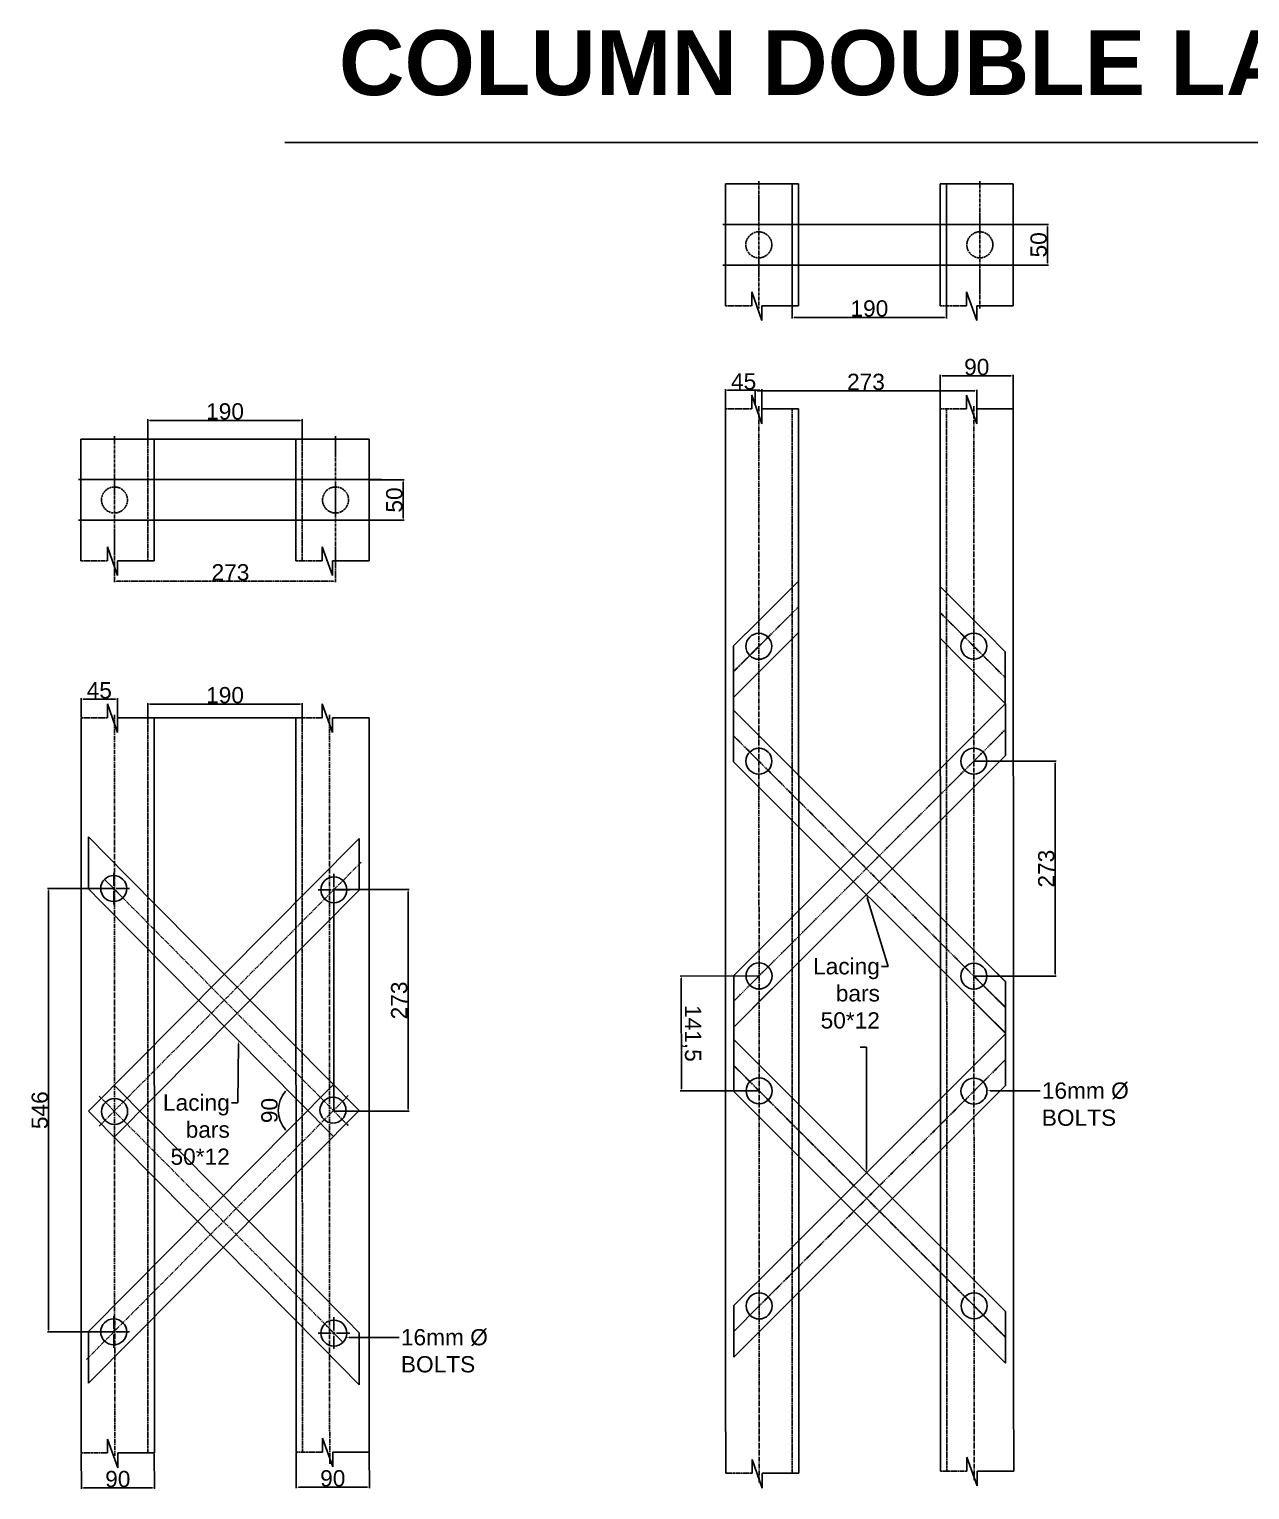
# Model space of a CAD drawing. Header units: millimetres. Extents: x 8616 to 52725, y 6697 to 10698.
# Drawn here: x 49424 to 50927, y 8774 to 10573 of the extents above; entities that cross this region are included whole.
import ezdxf
from ezdxf import colors
from ezdxf.entities.mleader import LeaderData, LeaderLine
from ezdxf.math import Vec2, Vec3

# ---------------------------------------------------------------- set-up
doc = ezdxf.new("R2010")
doc.units = ezdxf.units.MM
doc.linetypes.add('ACAD_ISO02W100', pattern=[15, 12, -3])
doc.linetypes.add('CENTER2', pattern=[28.575, 19.05, -3.175, 3.175, -3.175])
doc.styles.get("Standard").update_dxf_attribs({"font": 'arial.ttf'})
doc.dimstyles.new('ISO-25', dxfattribs={"dimtxt": 20, "dimasz": 2.5, "dimexe": 1.25, "dimexo": 0.625, "dimtad": 1, "dimtxsty": 'Standard', "dimcen": 2.5, "dimadec": 0, "dimazin": 0, "dimtfac": 1, "dimtmove": 0, "dimatfit": 3, "dimfxl": 1, "dimarcsym": 0})

# ---------------------------------------------------------------- blocks, each defined once
blk = doc.blocks.new('*U355')
at = {"color": 0, "linetype": 'CENTER2', "ltscale": 0.2, "transparency": 16777216}
blk.add_line((0, 78.5), (0, -78.5), dxfattribs=at)
blk = doc.blocks.new('*U356')
at = {"color": 0, "linetype": 'CENTER2', "ltscale": 0.2, "transparency": 16777216}
blk.add_line((0, -78.5), (0, 78.5), dxfattribs=at)
blk = doc.blocks.new('*D359')
at = {"color": 0, "lineweight": -2, "ltscale": 0.2, "transparency": 16777216}
for p, q in [((49843.1, 10018.4), (49885.8, 10018.4)), ((49884.5, 10015.9), (49884.5, 9970.9)), ((49843.1, 9968.4), (49885.8, 9968.4))]:
    blk.add_line(p, q, dxfattribs=at)
at = {"color": 0, "ltscale": 0.2, "transparency": 16777216}
for points in [[(49884.1, 10015.9), (49885, 10015.9), (49884.5, 10018.4)], [(49884.1, 9970.9), (49885, 9970.9), (49884.5, 9968.4)]]:
    blk.add_solid(points, dxfattribs=at)
at = {"layer": 'Defpoints', "color": 0, "ltscale": 0.2, "transparency": 16777216}
for p in [(49842.5, 10018.4), (49842.5, 9968.4), (49884.5, 9968.4)]:
    blk.add_point(p, dxfattribs=at)
at = {"color": 0, "ltscale": 0.2, "transparency": 16777216, "insert": (49873.7, 9993.4), "char_height": 20, "attachment_point": 5, "rotation": 90}
blk.add_mtext('50', dxfattribs=at)
blk = doc.blocks.new('*U357')
at = {"color": 0, "linetype": 'CENTER2', "ltscale": 0.3, "transparency": 16777216}
blk.add_line((-0.2, 554.5), (0.1, -358.1), dxfattribs=at)
blk = doc.blocks.new('*D361')
at = {"color": 0, "lineweight": -2, "ltscale": 0.2, "transparency": 16777216}
for p, q in [((49488, 8819), (49488.1, 8775.3)), ((49578, 8819.1), (49578.1, 8775.3)), ((49490.6, 8776.5), (49575.6, 8776.6))]:
    blk.add_line(p, q, dxfattribs=at)
at = {"color": 0, "ltscale": 0.2, "transparency": 16777216}
for points in [[(49490.6, 8777), (49490.6, 8776.1), (49488.1, 8776.5)], [(49575.6, 8777), (49575.6, 8776.2), (49578.1, 8776.6)]]:
    blk.add_solid(points, dxfattribs=at)
at = {"layer": 'Defpoints', "color": 0, "ltscale": 0.2, "transparency": 16777216}
for p in [(49488, 8819.7), (49578, 8819.7), (49578.1, 8776.6)]:
    blk.add_point(p, dxfattribs=at)
at = {"color": 0, "ltscale": 0.2, "transparency": 16777216, "insert": (49533, 8787.4), "char_height": 20, "attachment_point": 5, "rotation": 0.0221}
blk.add_mtext('90', dxfattribs=at)
blk = doc.blocks.new('*U358')
at = {"color": 0, "linetype": 'CENTER2', "ltscale": 0.3, "transparency": 16777216}
blk.add_line((-0.2, 554), (0.1, -368.5), dxfattribs=at)
blk = doc.blocks.new('*D362')
at = {"color": 0, "lineweight": -2, "ltscale": 0.2, "transparency": 16777216}
for p, q in [((49752.8, 8819.9), (49752.9, 8776.2)), ((49842.8, 8820), (49842.9, 8776.2)), ((49755.4, 8777.4), (49840.4, 8777.5))]:
    blk.add_line(p, q, dxfattribs=at)
at = {"color": 0, "ltscale": 0.2, "transparency": 16777216}
for points in [[(49755.4, 8777.9), (49755.4, 8777), (49752.9, 8777.4)], [(49840.4, 8777.9), (49840.4, 8777.1), (49842.9, 8777.5)]]:
    blk.add_solid(points, dxfattribs=at)
at = {"layer": 'Defpoints', "color": 0, "ltscale": 0.2, "transparency": 16777216}
for p in [(49752.8, 8820.6), (49842.8, 8820.6), (49842.9, 8777.5)]:
    blk.add_point(p, dxfattribs=at)
at = {"color": 0, "ltscale": 0.2, "transparency": 16777216, "insert": (49797.8, 8788.3), "char_height": 20, "attachment_point": 5, "rotation": 0.0221}
blk.add_mtext('90', dxfattribs=at)
blk = doc.blocks.new('*U353')
at = {"color": 0, "linetype": 'CENTER2', "transparency": 16777216}
for p, q in [((0, 3.2), (0, 19.5)), ((-19.5, 0), (-3.2, 0)), ((3.2, 0), (19.5, 0)), ((0, -19.5), (0, -3.2))]:
    blk.add_line(p, q, dxfattribs=at)
at = {"color": 0, "linetype": 'Continuous', "transparency": 16777216}
for p, q in [((-1.6, 0), (1.6, 0)), ((0, -1.6), (0, 1.6))]:
    blk.add_line(p, q, dxfattribs=at)
blk = doc.blocks.new('*U354')
at = {"color": 0, "linetype": 'CENTER2', "transparency": 16777216}
for p, q in [((0, 3.2), (0, 19.5)), ((-19.5, 0), (-3.2, 0)), ((3.2, 0), (19.5, 0)), ((0, -19.5), (0, -3.2))]:
    blk.add_line(p, q, dxfattribs=at)
at = {"color": 0, "linetype": 'Continuous', "transparency": 16777216}
for p, q in [((-1.6, 0), (1.6, 0)), ((0, -1.6), (0, 1.6))]:
    blk.add_line(p, q, dxfattribs=at)
blk = doc.blocks.new('*U349')
at = {"color": 0, "linetype": 'CENTER2', "ltscale": 0.3, "transparency": 16777216}
blk.add_line((-145.7, 147.2), (145.7, -147.2), dxfattribs=at)
blk = doc.blocks.new('*U350')
at = {"color": 0, "linetype": 'CENTER2', "ltscale": 0.3, "transparency": 16777216}
blk.add_line((-161.2, -162.5), (161.2, 162.5), dxfattribs=at)
blk = doc.blocks.new('*D364')
at = {"color": 0, "lineweight": -2, "ltscale": 0.2, "transparency": 16777216}
for p, q in [((49527.3, 9514.8), (49446.6, 9514.8)), ((49447.8, 9512.3), (49447.8, 8971.3)), ((49527.3, 8968.8), (49446.6, 8968.8))]:
    blk.add_line(p, q, dxfattribs=at)
at = {"color": 0, "ltscale": 0.2, "transparency": 16777216}
for points in [[(49447.4, 9512.3), (49448.3, 9512.3), (49447.8, 9514.8)], [(49447.4, 8971.3), (49448.3, 8971.3), (49447.8, 8968.8)]]:
    blk.add_solid(points, dxfattribs=at)
at = {"layer": 'Defpoints', "color": 0, "ltscale": 0.2, "transparency": 16777216}
for p in [(49528, 9514.8), (49447.8, 8968.8), (49528, 8968.8)]:
    blk.add_point(p, dxfattribs=at)
at = {"color": 0, "ltscale": 0.2, "transparency": 16777216, "insert": (49437, 9241.8), "char_height": 20, "attachment_point": 5, "rotation": 90}
blk.add_mtext('546', dxfattribs=at)
blk = doc.blocks.new('*D365')
at = {"color": 0, "lineweight": -2, "ltscale": 0.2, "transparency": 16777216}
blk.add_arc((49766.9, 9241.4), 36.2, 138.6682, 221.2646, dxfattribs=at)
at = {"color": 0, "ltscale": 0.2, "transparency": 16777216}
for points in [[(49739.5, 9265.5), (49740.1, 9265), (49741.5, 9267.1)], [(49740.1, 9217.8), (49739.4, 9217.2), (49741.5, 9215.7)]]:
    blk.add_solid(points, dxfattribs=at)
at = {"layer": 'Defpoints', "color": 0, "ltscale": 0.2, "transparency": 16777216}
for p in [(49512, 9499), (49798.6, 9273.3), (49732, 9250.8), (49798.6, 9209.4), (49497, 8969.3)]:
    blk.add_point(p, dxfattribs=at)
at = {"color": 0, "ltscale": 0.2, "transparency": 16777216, "insert": (49719.9, 9241.4), "char_height": 20, "attachment_point": 5, "rotation": 89.9664}
blk.add_mtext('90', dxfattribs=at)
blk = doc.blocks.new('*D366')
at = {"color": 0, "lineweight": -2, "ltscale": 0.2, "transparency": 16777216}
for p, q in [((49487.7, 9725.8), (49487.7, 9749.4)), ((49490.2, 9748.2), (49530.2, 9748.2)), ((49532.7, 9725.8), (49532.7, 9749.4))]:
    blk.add_line(p, q, dxfattribs=at)
at = {"color": 0, "ltscale": 0.2, "transparency": 16777216}
for points in [[(49490.2, 9748.6), (49490.2, 9747.7), (49487.7, 9748.2)], [(49530.2, 9748.6), (49530.2, 9747.7), (49532.7, 9748.2)]]:
    blk.add_solid(points, dxfattribs=at)
at = {"layer": 'Defpoints', "color": 0, "ltscale": 0.2, "transparency": 16777216}
for p in [(49532.7, 9748.2), (49487.7, 9725.2), (49532.7, 9725.2)]:
    blk.add_point(p, dxfattribs=at)
at = {"color": 0, "ltscale": 0.2, "transparency": 16777216, "insert": (49510.2, 9758.9), "char_height": 20, "attachment_point": 5}
blk.add_mtext('45', dxfattribs=at)
blk = doc.blocks.new('*D367')
at = {"color": 0, "linetype": 'ACAD_ISO02W100', "lineweight": -2, "ltscale": 0.2, "transparency": 16777216}
for p, q in [((49528.9, 9914.3), (49528.9, 9892.1)), ((49801.3, 9917.8), (49801.3, 9892.1)), ((49531.4, 9893.4), (49798.8, 9893.4))]:
    blk.add_line(p, q, dxfattribs=at)
at = {"color": 0, "linetype": 'ACAD_ISO02W100', "ltscale": 0.2, "transparency": 16777216}
for points in [[(49531.4, 9893.8), (49531.4, 9892.9), (49528.9, 9893.4)], [(49798.8, 9893.8), (49798.8, 9892.9), (49801.3, 9893.4)]]:
    blk.add_solid(points, dxfattribs=at)
at = {"layer": 'Defpoints', "color": 0, "linetype": 'ACAD_ISO02W100', "ltscale": 0.2, "transparency": 16777216}
for p in [(49528.9, 9914.9), (49801.3, 9918.4), (49801.3, 9893.4)]:
    blk.add_point(p, dxfattribs=at)
at = {"color": 0, "linetype": 'ACAD_ISO02W100', "ltscale": 0.2, "transparency": 16777216, "insert": (49671.8, 9904.2), "char_height": 20, "attachment_point": 5}
blk.add_mtext('273', dxfattribs=at)
blk = doc.blocks.new('*D368')
at = {"color": 0, "lineweight": -2, "ltscale": 0.2, "transparency": 16777216}
for p, q in [((49570.1, 9725.8), (49570.1, 9743.3)), ((49572.6, 9742.1), (49757.6, 9742.1)), ((49760.1, 9725.8), (49760.1, 9743.3))]:
    blk.add_line(p, q, dxfattribs=at)
at = {"color": 0, "ltscale": 0.2, "transparency": 16777216}
for points in [[(49572.6, 9742.5), (49572.6, 9741.7), (49570.1, 9742.1)], [(49757.6, 9742.5), (49757.6, 9741.7), (49760.1, 9742.1)]]:
    blk.add_solid(points, dxfattribs=at)
at = {"layer": 'Defpoints', "color": 0, "ltscale": 0.2, "transparency": 16777216}
for p in [(49760.1, 9742.1), (49570.1, 9725.2), (49760.1, 9725.2)]:
    blk.add_point(p, dxfattribs=at)
at = {"color": 0, "ltscale": 0.2, "transparency": 16777216, "insert": (49665.1, 9752.9), "char_height": 20, "attachment_point": 5}
blk.add_mtext('190', dxfattribs=at)
blk = doc.blocks.new('*D369')
at = {"color": 0, "lineweight": -2, "ltscale": 0.2, "transparency": 16777216}
for p, q in [((49570.1, 10069.1), (49570.1, 10092.8)), ((49760.1, 10069.1), (49760.1, 10092.8)), ((49572.6, 10091.5), (49757.6, 10091.5))]:
    blk.add_line(p, q, dxfattribs=at)
at = {"color": 0, "ltscale": 0.2, "transparency": 16777216}
for points in [[(49572.6, 10091.9), (49572.6, 10091.1), (49570.1, 10091.5)], [(49757.6, 10091.9), (49757.6, 10091.1), (49760.1, 10091.5)]]:
    blk.add_solid(points, dxfattribs=at)
at = {"layer": 'Defpoints', "color": 0, "ltscale": 0.2, "transparency": 16777216}
for p in [(49760.1, 10091.5), (49570.1, 10068.4), (49760.1, 10068.4)]:
    blk.add_point(p, dxfattribs=at)
at = {"color": 0, "ltscale": 0.2, "transparency": 16777216, "insert": (49665.1, 10102.4), "char_height": 20, "attachment_point": 5}
blk.add_mtext('190', dxfattribs=at)
blk = doc.blocks.new('*U373')
at = {"color": 0, "linetype": 'CENTER2', "transparency": 16777216}
for p, q in [((0, 3.2), (0, 19.5)), ((-19.5, 0), (-3.2, 0)), ((3.2, 0), (19.5, 0)), ((0, -19.5), (0, -3.2))]:
    blk.add_line(p, q, dxfattribs=at)
at = {"color": 0, "linetype": 'Continuous', "transparency": 16777216}
for p, q in [((-1.6, 0), (1.6, 0)), ((0, -1.6), (0, 1.6))]:
    blk.add_line(p, q, dxfattribs=at)
blk = doc.blocks.new('*U370')
at = {"color": 0, "linetype": 'CENTER2', "transparency": 16777216}
for p, q in [((0, 3.2), (0, 19.5)), ((-19.5, 0), (-3.2, 0)), ((3.2, 0), (19.5, 0)), ((0, -19.5), (0, -3.2))]:
    blk.add_line(p, q, dxfattribs=at)
at = {"color": 0, "linetype": 'Continuous', "transparency": 16777216}
for p, q in [((-1.6, 0), (1.6, 0)), ((0, -1.6), (0, 1.6))]:
    blk.add_line(p, q, dxfattribs=at)
blk = doc.blocks.new('*U371')
at = {"color": 0, "linetype": 'CENTER2', "ltscale": 0.3, "transparency": 16777216}
blk.add_line((145.7, -147.2), (-145.7, 147.2), dxfattribs=at)
blk = doc.blocks.new('*U372')
at = {"color": 0, "linetype": 'CENTER2', "ltscale": 0.3, "transparency": 16777216}
blk.add_line((161.2, 162.5), (-161.2, -162.5), dxfattribs=at)
blk = doc.blocks.new('*D374')
at = {"color": 0, "lineweight": -2, "ltscale": 0.2, "transparency": 16777216}
for p, q in [((49799.8, 9513.5), (49891.8, 9513.5)), ((49890.6, 9511), (49890.6, 9243)), ((49799.8, 9240.5), (49891.8, 9240.5))]:
    blk.add_line(p, q, dxfattribs=at)
at = {"color": 0, "ltscale": 0.2, "transparency": 16777216}
for points in [[(49890.2, 9511), (49891, 9511), (49890.6, 9513.5)], [(49890.2, 9243), (49891, 9243), (49890.6, 9240.5)]]:
    blk.add_solid(points, dxfattribs=at)
at = {"layer": 'Defpoints', "color": 0, "ltscale": 0.2, "transparency": 16777216}
for p in [(49799.2, 9513.5), (49799.2, 9240.5), (49890.6, 9240.5)]:
    blk.add_point(p, dxfattribs=at)
at = {"color": 0, "ltscale": 0.2, "transparency": 16777216, "insert": (49879.7, 9377), "char_height": 20, "attachment_point": 5, "rotation": 90}
blk.add_mtext('273', dxfattribs=at)
blk = doc.blocks.new('*U399')
at = {"color": 0, "linetype": 'CENTER2', "ltscale": 0.2, "transparency": 16777216}
blk.add_line((0, 78.5), (0, -78.5), dxfattribs=at)
blk = doc.blocks.new('*U400')
at = {"color": 0, "linetype": 'CENTER2', "ltscale": 0.2, "transparency": 16777216}
blk.add_line((0, -78.5), (0, 78.5), dxfattribs=at)
blk = doc.blocks.new('*D401')
at = {"color": 0, "lineweight": -2, "ltscale": 0.2, "transparency": 16777216}
for p, q in [((50636.8, 10332.7), (50679.5, 10332.7)), ((50678.2, 10330.2), (50678.2, 10285.2)), ((50636.8, 10282.7), (50679.5, 10282.7))]:
    blk.add_line(p, q, dxfattribs=at)
at = {"color": 0, "ltscale": 0.2, "transparency": 16777216}
for points in [[(50677.8, 10330.2), (50678.6, 10330.2), (50678.2, 10332.7)], [(50677.8, 10285.2), (50678.6, 10285.2), (50678.2, 10282.7)]]:
    blk.add_solid(points, dxfattribs=at)
at = {"layer": 'Defpoints', "color": 0, "ltscale": 0.2, "transparency": 16777216}
for p in [(50636.1, 10332.7), (50636.1, 10282.7), (50678.2, 10282.7)]:
    blk.add_point(p, dxfattribs=at)
at = {"color": 0, "ltscale": 0.2, "transparency": 16777216, "insert": (50667.4, 10307.7), "char_height": 20, "attachment_point": 5, "rotation": 90}
blk.add_mtext('50', dxfattribs=at)
blk = doc.blocks.new('*D422')
at = {"color": 0, "lineweight": -2, "ltscale": 0.2, "transparency": 16777216}
for p, q in [((50363.8, 10232.1), (50363.8, 10217.1)), ((50366.3, 10218.3), (50551.3, 10218.3)), ((50553.8, 10232.1), (50553.8, 10217.1))]:
    blk.add_line(p, q, dxfattribs=at)
at = {"color": 0, "ltscale": 0.2, "transparency": 16777216}
for points in [[(50366.3, 10218.7), (50366.3, 10217.9), (50363.8, 10218.3)], [(50551.3, 10218.7), (50551.3, 10217.9), (50553.8, 10218.3)]]:
    blk.add_solid(points, dxfattribs=at)
at = {"layer": 'Defpoints', "color": 0, "ltscale": 0.2, "transparency": 16777216}
for p in [(50363.8, 10232.7), (50553.8, 10232.7), (50553.8, 10218.3)]:
    blk.add_point(p, dxfattribs=at)
at = {"color": 0, "ltscale": 0.2, "transparency": 16777216, "insert": (50458.8, 10229.2), "char_height": 20, "attachment_point": 5}
blk.add_mtext('190', dxfattribs=at)
blk = doc.blocks.new('*U426')
at = {"color": 0, "linetype": 'CENTER2', "ltscale": 0.3, "transparency": 16777216}
blk.add_line((-0.2, 554.5), (0.3, -771.5), dxfattribs=at)
blk = doc.blocks.new('*D429')
at = {"color": 0, "lineweight": -2, "ltscale": 0.2, "transparency": 16777216}
for p, q in [((50281.4, 10106.2), (50281.4, 10129.8)), ((50283.9, 10128.5), (50323.9, 10128.5)), ((50326.4, 10106.2), (50326.4, 10129.8))]:
    blk.add_line(p, q, dxfattribs=at)
at = {"color": 0, "ltscale": 0.2, "transparency": 16777216}
for points in [[(50283.9, 10129), (50283.9, 10128.1), (50281.4, 10128.5)], [(50323.9, 10129), (50323.9, 10128.1), (50326.4, 10128.5)]]:
    blk.add_solid(points, dxfattribs=at)
at = {"layer": 'Defpoints', "color": 0, "ltscale": 0.2, "transparency": 16777216}
for p in [(50326.4, 10128.5), (50281.4, 10105.6), (50326.4, 10105.6)]:
    blk.add_point(p, dxfattribs=at)
at = {"color": 0, "ltscale": 0.2, "transparency": 16777216, "insert": (50303.9, 10139.3), "char_height": 20, "attachment_point": 5}
blk.add_mtext('45', dxfattribs=at)
blk = doc.blocks.new('*U433')
at = {"color": 0, "linetype": 'CENTER2', "ltscale": 0.3, "transparency": 16777216}
blk.add_line((-0.2, 554), (0.3, -769.1), dxfattribs=at)
blk = doc.blocks.new('*D442')
at = {"color": 0, "lineweight": -2, "ltscale": 0.2, "transparency": 16777216}
for p, q in [((50546.1, 10106.2), (50546.1, 10147.5)), ((50636.1, 10106.2), (50636.1, 10147.5)), ((50548.6, 10146.3), (50633.6, 10146.3))]:
    blk.add_line(p, q, dxfattribs=at)
at = {"color": 0, "ltscale": 0.2, "transparency": 16777216}
for points in [[(50548.6, 10146.7), (50548.6, 10145.9), (50546.1, 10146.3)], [(50633.6, 10146.7), (50633.6, 10145.9), (50636.1, 10146.3)]]:
    blk.add_solid(points, dxfattribs=at)
at = {"layer": 'Defpoints', "color": 0, "ltscale": 0.2, "transparency": 16777216}
for p in [(50636.1, 10146.3), (50546.1, 10105.6), (50636.1, 10105.6)]:
    blk.add_point(p, dxfattribs=at)
at = {"color": 0, "ltscale": 0.2, "transparency": 16777216, "insert": (50591.1, 10157.1), "char_height": 20, "attachment_point": 5}
blk.add_mtext('90', dxfattribs=at)
blk = doc.blocks.new('*D443')
at = {"color": 0, "lineweight": -2, "ltscale": 0.2, "transparency": 16777216}
for p, q in [((50322.3, 9407.2), (50225.9, 9407.1)), ((50227.2, 9268.1), (50227.1, 9404.6)), ((50322.3, 9265.7), (50225.9, 9265.6))]:
    blk.add_line(p, q, dxfattribs=at)
at = {"color": 0, "ltscale": 0.2, "transparency": 16777216}
for points in [[(50227.6, 9404.6), (50226.7, 9404.6), (50227.1, 9407.1)], [(50227.6, 9268.1), (50226.8, 9268.1), (50227.2, 9265.6)]]:
    blk.add_solid(points, dxfattribs=at)
at = {"layer": 'Defpoints', "color": 0, "ltscale": 0.2, "transparency": 16777216}
for p in [(50227.1, 9407.1), (50322.9, 9407.2), (50322.9, 9265.7)]:
    blk.add_point(p, dxfattribs=at)
at = {"color": 0, "ltscale": 0.2, "transparency": 16777216, "insert": (50239.8, 9336.4), "char_height": 20, "attachment_point": 5, "rotation": 270.0221}
blk.add_mtext('141,5', dxfattribs=at)
blk = doc.blocks.new('*D445')
at = {"color": 0, "lineweight": -2, "ltscale": 0.2, "transparency": 16777216}
for p, q in [((50588.1, 9671.8), (50688.9, 9671.8)), ((50687.6, 9669.3), (50687.6, 9409.4)), ((50588.2, 9406.9), (50688.9, 9406.9))]:
    blk.add_line(p, q, dxfattribs=at)
at = {"color": 0, "ltscale": 0.2, "transparency": 16777216}
for points in [[(50687.2, 9669.3), (50688, 9669.3), (50687.6, 9671.8)], [(50687.2, 9409.4), (50688, 9409.4), (50687.6, 9406.9)]]:
    blk.add_solid(points, dxfattribs=at)
at = {"layer": 'Defpoints', "color": 0, "ltscale": 0.2, "transparency": 16777216}
for p in [(50587.5, 9671.8), (50587.6, 9406.9), (50687.6, 9406.9)]:
    blk.add_point(p, dxfattribs=at)
at = {"color": 0, "ltscale": 0.2, "transparency": 16777216, "insert": (50676.8, 9539.3), "char_height": 20, "attachment_point": 5, "rotation": 90}
blk.add_mtext('273', dxfattribs=at)
blk = doc.blocks.new('*D446')
at = {"color": 0, "lineweight": -2, "ltscale": 0.2, "transparency": 16777216}
for p, q in [((50318.1, 10111.2), (50318.1, 10129.2)), ((50591.1, 10106.2), (50591.1, 10129.2)), ((50588.6, 10127.9), (50320.6, 10127.9))]:
    blk.add_line(p, q, dxfattribs=at)
at = {"color": 0, "ltscale": 0.2, "transparency": 16777216}
for points in [[(50320.6, 10128.3), (50320.6, 10127.5), (50318.1, 10127.9)], [(50588.6, 10128.3), (50588.6, 10127.5), (50591.1, 10127.9)]]:
    blk.add_solid(points, dxfattribs=at)
at = {"layer": 'Defpoints', "color": 0, "ltscale": 0.2, "transparency": 16777216}
for p in [(50318.1, 10127.9), (50318.1, 10110.6), (50591.1, 10105.6)]:
    blk.add_point(p, dxfattribs=at)
at = {"color": 0, "ltscale": 0.2, "transparency": 16777216, "insert": (50454.6, 10138.8), "char_height": 20, "attachment_point": 5}
blk.add_mtext('273', dxfattribs=at)

msp = doc.modelspace()

# ---------------------------------------------------------------- linework, layer by layer
at = {"ltscale": 0.8}
msp.add_line((49738.795, 10433.629), (51793.782, 10433.629), dxfattribs=at)
at = {"ltscale": 0.2}
for p, q in [((50281.407, 10382.682), (50371.407, 10382.682)), ((50281.407, 10232.682), (50281.407, 10382.682)), ((50371.407, 10382.682), (50371.407, 10232.682)), ((50546.143, 10382.682), (50636.143, 10382.682)), ((50546.143, 10232.682), (50546.143, 10382.682)), ((50636.143, 10382.682), (50636.143, 10232.682)), ((50278.407, 10332.682), (50641.407, 10332.682)), ((50281.407, 10307.682), (50281.407, 10332.682)), ((50546.143, 10307.682), (50546.143, 10332.682)), ((50281.407, 10307.682), (50281.407, 10282.682)), ((50546.143, 10307.682), (50546.143, 10282.682)), ((50278.407, 10282.682), (50641.407, 10282.682)), ((50313.855, 10232.682), (50313.855, 10249.785)), ((50313.855, 10249.785), (50326.407, 10214.49)), ((50578.591, 10232.682), (50578.591, 10249.785)), ((50578.591, 10249.785), (50591.143, 10214.49)), ((50326.407, 10229.182), (50326.407, 10232.682)), ((50326.407, 10232.682), (50326.407, 10232.682)), ((50326.407, 10232.682), (50371.407, 10232.682)), ((50326.407, 10214.49), (50326.407, 10229.182)), ((50591.143, 10229.182), (50591.143, 10232.682)), ((50591.143, 10232.682), (50636.143, 10232.682)), ((50591.143, 10214.49), (50591.143, 10229.182)), ((50313.855, 10105.554), (50313.855, 10122.657)), ((50313.855, 10122.657), (50326.407, 10087.361)), ((50578.591, 10105.554), (50578.591, 10122.657)), ((50578.591, 10122.657), (50591.143, 10087.361)), ((50281.407, 10105.554), (50281.756, 9200.043)), ((50291.407, 10105.558), (50291.407, 10105.554)), ((50326.407, 10102.054), (50326.407, 10105.554)), ((50326.407, 10105.554), (50326.407, 10105.554)), ((50326.407, 10105.554), (50371.407, 10105.554)), ((50326.407, 10087.361), (50326.407, 10102.054)), ((50371.407, 10105.554), (50371.756, 9200.043)), ((50546.143, 10105.554), (50546.492, 9200.943)), ((50591.143, 10102.054), (50591.143, 10105.554)), ((50591.143, 10105.554), (50591.143, 10105.554)), ((50591.143, 10105.554), (50636.143, 10105.554)), ((50591.143, 10087.361), (50591.143, 10102.054)), ((50636.143, 10105.554), (50636.492, 9200.943)), ((49487.664, 10068.447), (49577.664, 10068.447)), ((49487.664, 9918.447), (49487.664, 10068.447)), ((49577.664, 10068.447), (49577.664, 9918.447)), ((49577.664, 10068.447), (49767.664, 10068.447)), ((49752.464, 10068.447), (49842.464, 10068.447)), ((49752.464, 9918.447), (49752.464, 10068.447)), ((49842.464, 10068.447), (49842.464, 9918.447)), ((49484.664, 10018.447), (49857.664, 10018.447)), ((49487.664, 9993.447), (49487.664, 10018.447)), ((49752.464, 9993.447), (49752.464, 10018.447)), ((49487.664, 9993.447), (49487.664, 9968.447)), ((49752.464, 9993.447), (49752.464, 9968.447)), ((49484.664, 9968.447), (49857.664, 9968.447)), ((49520.112, 9918.447), (49520.112, 9935.55)), ((49520.112, 9935.55), (49532.664, 9900.255)), ((49784.912, 9918.447), (49784.912, 9935.55)), ((49784.912, 9935.55), (49797.464, 9900.255)), ((49532.664, 9914.947), (49532.664, 9918.447)), ((49532.664, 9918.447), (49532.664, 9918.447)), ((49532.664, 9918.447), (49577.664, 9918.447)), ((49532.664, 9900.255), (49532.664, 9914.947)), ((49797.464, 9914.947), (49797.464, 9918.447)), ((49797.464, 9918.447), (49842.464, 9918.447)), ((49797.464, 9900.255), (49797.464, 9914.947)), ((50306.846, 9829.136), (50371.489, 9893.484)), ((50603.366, 9829.202), (50546.227, 9886.34)), ((50306.81, 9829.1), (50291.519, 9813.809)), ((50338.593, 9797.243), (50371.513, 9830.013)), ((50571.546, 9797.382), (50546.252, 9822.676)), ((50603.366, 9829.202), (50626.258, 9806.309)), ((50291.519, 9813.809), (50291.574, 9671.07)), ((50626.258, 9806.309), (50626.307, 9678.769)), ((50338.629, 9797.28), (50291.544, 9750.194)), ((50571.546, 9797.382), (50626.283, 9742.645)), ((49520.135, 9725.174), (49520.135, 9742.277)), ((49520.135, 9742.277), (49532.687, 9706.982)), ((49784.935, 9725.174), (49784.935, 9742.277)), ((49784.935, 9742.277), (49797.487, 9706.982)), ((50626.415, 9399.869), (50291.55, 9734.734)), ((50306.966, 9423.068), (50626.283, 9742.384)), ((49487.687, 9725.174), (49488.037, 8819.664)), ((49532.687, 9721.674), (49532.687, 9725.174)), ((49532.687, 9725.174), (49532.687, 9725.174)), ((49532.687, 9725.174), (49577.687, 9725.174)), ((49532.687, 9706.982), (49532.687, 9721.674)), ((49570.087, 9725.174), (49760.087, 9725.174)), ((49577.687, 9725.174), (49578.037, 8819.664)), ((49752.487, 9725.174), (49752.836, 8820.564)), ((49797.487, 9721.674), (49797.487, 9725.174)), ((49797.487, 9725.174), (49797.487, 9725.174)), ((49797.487, 9725.174), (49842.487, 9725.174)), ((49797.487, 9706.982), (49797.487, 9721.674)), ((49842.487, 9725.174), (49842.836, 8820.564)), ((50291.7, 9344.162), (50626.307, 9678.769)), ((50626.44, 9336.204), (50291.574, 9671.07)), ((49496.745, 9578.318), (49496.77, 9514.323)), ((49543.961, 9530.614), (49496.745, 9578.318)), ((49830.145, 9576.628), (49496.875, 9240.703)), ((49830.169, 9512.759), (49830.169, 9576.628)), ((49527.97, 9514.786), (49516.714, 9526.158)), ((49543.961, 9530.614), (49830.274, 9241.342)), ((49511.978, 9498.958), (49496.77, 9514.323)), ((49511.978, 9498.958), (49798.579, 9209.395)), ((49527.97, 9514.786), (49539.225, 9503.414)), ((49830.169, 9512.759), (49528.532, 9208.719)), ((49798.969, 9513.259), (49799.18, 9513.47)), ((49799.18, 9513.47), (49798.969, 9513.257)), ((49799.18, 9513.47), (49799.18, 9240.47)), ((50306.966, 9423.068), (50291.676, 9407.777)), ((50603.418, 9422.865), (50626.415, 9400.166)), ((50291.676, 9407.777), (50291.731, 9265.038)), ((50338.786, 9391.248), (50291.7, 9344.162)), ((50571.807, 9390.838), (50626.439, 9336.913)), ((50587.612, 9406.851), (50626.427, 9368.539)), ((50626.415, 9400.166), (50626.464, 9272.329)), ((50603.679, 9016.729), (50291.706, 9328.702)), ((50307.123, 9016.627), (50626.44, 9335.944)), ((49496.98, 8969.286), (49798.617, 9273.326)), ((49815.171, 8983.087), (49528.57, 9272.65)), ((50626.492, 8930.277), (50291.731, 9265.038)), ((50338.943, 8984.808), (50626.464, 9272.329)), ((49783.188, 8951.431), (49496.875, 9240.703)), ((49497.005, 8905.417), (49830.274, 9241.342)), ((50281.756, 9200.043), (50281.756, 8897.043)), ((50371.756, 9200.043), (50371.873, 8897.043)), ((50546.492, 9200.943), (50546.608, 8899.74)), ((50636.492, 9200.943), (50636.492, 8899.74)), ((50307.123, 9016.627), (50291.028, 9000.533)), ((50603.679, 9016.729), (50626.492, 8993.917)), ((50291.756, 9001.26), (50291.756, 8937.621)), ((50323.033, 9000.717), (50291.756, 8969.441)), ((50587.769, 9000.82), (50626.492, 8962.097)), ((49799.18, 8967.259), (49787.924, 8978.631)), ((49815.171, 8983.087), (49830.379, 8967.721)), ((50338.943, 8984.808), (50291.756, 8937.621)), ((50571.859, 8984.91), (50626.492, 8930.277)), ((50626.492, 8993.917), (50626.492, 8930.277)), ((49496.98, 8969.286), (49496.98, 8905.417)), ((49527.97, 8968.575), (49528.18, 8968.788)), ((49528.18, 8968.786), (49527.97, 8968.575)), ((49799.18, 8967.259), (49810.435, 8955.887)), ((49830.404, 8903.727), (49830.379, 8967.721)), ((49783.188, 8951.431), (49830.404, 8903.727)), ((50281.756, 8897.043), (50281.873, 8794.582)), ((50371.873, 8897.043), (50371.873, 8794.582)), ((50546.608, 8899.74), (50546.608, 8797.278)), ((50636.492, 8899.74), (50636.608, 8797.278)), ((49520.484, 8819.664), (49520.484, 8836.767)), ((49520.484, 8836.767), (49533.037, 8801.471)), ((49785.284, 8820.564), (49785.284, 8837.667)), ((49785.284, 8837.667), (49797.836, 8802.371)), ((49533.037, 8816.164), (49533.037, 8819.664)), ((49533.037, 8819.664), (49533.037, 8819.664)), ((49533.037, 8819.664), (49578.037, 8819.664)), ((49533.037, 8801.471), (49533.037, 8816.164)), ((49797.836, 8817.064), (49797.836, 8820.564)), ((49797.836, 8820.564), (49797.836, 8820.564)), ((49797.836, 8820.564), (49842.836, 8820.564)), ((49797.836, 8802.371), (49797.836, 8817.064)), ((50314.321, 8794.582), (50314.321, 8811.685)), ((50314.321, 8811.685), (50326.873, 8776.389)), ((50579.056, 8797.278), (50579.056, 8814.381)), ((50579.056, 8814.381), (50591.608, 8779.086)), ((50591.608, 8793.778), (50591.608, 8797.278)), ((50591.608, 8797.278), (50591.608, 8797.278)), ((50591.608, 8797.278), (50636.608, 8797.278)), ((50626.608, 8797.278), (50626.608, 8797.267)), ((50326.873, 8791.082), (50326.873, 8794.582)), ((50326.873, 8794.582), (50326.873, 8794.582)), ((50326.873, 8794.582), (50371.873, 8794.582)), ((50326.873, 8776.389), (50326.873, 8791.082)), ((50591.608, 8779.086), (50591.608, 8793.778))]:
    msp.add_line(p, q, dxfattribs=at)
at = {"linetype": 'ACAD_ISO02W100', "ltscale": 0.1}
for p, q in [((50363.807, 10382.682), (50363.807, 10232.682)), ((50553.743, 10232.682), (50553.743, 10382.682))]:
    msp.add_line(p, q, dxfattribs=at)
at = {"linetype": 'ACAD_ISO02W100', "ltscale": 0.2}
for p, q in [((50281.407, 10232.682), (50313.855, 10232.682)), ((50546.143, 10232.682), (50578.591, 10232.682)), ((50281.407, 10105.554), (50313.855, 10105.554)), ((50363.807, 10105.554), (50363.807, 8794.582)), ((50546.143, 10105.554), (50578.591, 10105.554)), ((50553.743, 10105.557), (50554.247, 8797.278)), ((49570.064, 10068.447), (49570.064, 9918.447)), ((49760.064, 9918.447), (49760.064, 10068.447)), ((49487.664, 9918.447), (49520.112, 9918.447)), ((49752.464, 9918.447), (49784.912, 9918.447)), ((49487.687, 9725.174), (49520.135, 9725.174)), ((49570.087, 9725.174), (49570.087, 8819.664)), ((49752.487, 9725.174), (49784.935, 9725.174)), ((49760.087, 9725.177), (49760.436, 8820.564)), ((49488.037, 8819.664), (49520.484, 8819.664)), ((49752.836, 8820.564), (49785.284, 8820.564)), ((50546.608, 8797.278), (50579.056, 8797.278)), ((50281.873, 8794.582), (50314.321, 8794.582))]:
    msp.add_line(p, q, dxfattribs=at)
at = {"linetype": 'CENTER2', "ltscale": 0.08}
for p, q in [((50322.72, 9813.19), (50371.501, 9861.749)), ((50587.456, 9813.292), (50546.24, 9854.508)), ((50322.72, 9813.19), (50291.532, 9782.002)), ((50587.456, 9813.292), (50626.271, 9774.477)), ((50626.427, 9368.036), (50291.562, 9702.902)), ((50322.876, 9407.158), (50626.295, 9710.577)), ((50322.876, 9407.158), (50291.688, 9375.97)), ((50323.033, 9000.717), (50626.452, 9304.137)), ((50626.492, 8962.097), (50291.719, 9296.87))]:
    msp.add_line(p, q, dxfattribs=at)
at = {"linetype": 'ACAD_ISO02W100', "ltscale": 0.2}
for centre in [(50322.607, 10307.682), (50594.943, 10307.682), (49528.864, 9993.447), (49801.264, 9993.447)]:
    msp.add_circle(centre, 16, dxfattribs=at)
at = {"ltscale": 0.2}
for centre in [(50322.72, 9813.19), (50587.456, 9813.292), (50322.774, 9671.69), (50587.51, 9671.792), (49527.97, 9514.786), (49799.18, 9513.259), (50322.876, 9407.158), (50587.612, 9406.851), (50322.931, 9265.658), (50587.667, 9265.351), (49529.074, 9240.156), (49798.075, 9241.889), (50323.033, 9000.717), (50587.769, 9000.82), (49527.97, 8968.786), (49799.18, 8967.259)]:
    msp.add_circle(centre, 16, dxfattribs=at)

# ---------------------------------------------------------------- block references
at = {"linetype": 'CENTER2', "ltscale": 0.2}
for name, p in [('*U399', (50322.607, 10307.682)), ('*U400', (50594.943, 10307.682)), ('*U355', (49528.864, 9993.447)), ('*U356', (49801.264, 9993.447))]:
    msp.add_blockref(name, p, dxfattribs=at)
at = {"linetype": 'CENTER2', "ltscale": 0.3}
for name, p in [('*U426', (50322.819, 9554.597)), ('*U433', (50587.555, 9555.047)), ('*U357', (49529.1, 9174.218)), ('*U358', (49793.9, 9174.668)), ('*U372', (49671.43, 9384.702)), ('*U349', (49671.198, 9370.077)), ('*U350', (49655.719, 9097.343)), ('*U371', (49655.951, 9111.968))]:
    msp.add_blockref(name, p, dxfattribs=at)
at = {"linetype": 'CENTER2'}
for name, p in [('*U353', (49527.97, 9514.786)), ('*U354', (49527.97, 8968.786))]:
    msp.add_blockref(name, p, dxfattribs=at)
at = {"linetype": 'CENTER2', "rotation": 180}
for name, p in [('*U370', (49799.18, 9513.259)), ('*U373', (49799.18, 8967.259))]:
    msp.add_blockref(name, p, dxfattribs=at)

# ---------------------------------------------------------------- texts
at = {"ltscale": 0.8, "insert": (49805.377, 10572.076), "char_height": 80, "attachment_point": 1}
msp.add_mtext_dynamic_manual_height_columns('{\\fArial|b1|i0|c0|p34;COLUMN DOUBLE LACING SYSTEM }', width=3619.00866, gutter_width=12.5, heights=[0], dxfattribs=at)

# ---------------------------------------------------------------- dimensions: what is measured, and where the dimension line sits
at = {"ltscale": 0.2}
for base, p1, p2, picture, middle in [((50678.228, 10282.682), (50636.143, 10332.682), (50636.143, 10282.682), '*D401', (50667.392, 10307.682)), ((49884.549, 9968.447), (49842.464, 10018.447), (49842.464, 9968.447), '*D359', (49873.713, 9993.447)), ((49447.835, 8968.786), (49527.97, 9514.786), (49527.97, 8968.786), '*D364', (49436.999, 9241.786)), ((49890.567, 9240.47), (49799.18, 9513.47), (49799.18, 9240.47), '*D374', (49879.724, 9376.97))]:
    dim = msp.add_linear_dim(base=base, p1=p1, p2=p2, angle=90, dimstyle='ISO-25', dxfattribs=at)
    dim.commit()
    dim.dimension.update_dxf_attribs({"geometry": picture, "text_midpoint": middle})
for base, p1, p2, picture, middle in [((50553.807, 10218.321), (50363.807, 10232.682), (50553.807, 10232.682), '*D422', (50458.807, 10229.157)), ((50636.143, 10146.275), (50546.143, 10105.554), (50636.143, 10105.554), '*D442', (50591.143, 10157.112)), ((50326.407, 10128.534), (50281.407, 10105.554), (50326.407, 10105.554), '*D429', (50303.907, 10139.329)), ((50318.143, 10127.908), (50591.143, 10105.554), (50318.143, 10110.599), '*D446', (50454.643, 10138.752)), ((49760.064, 10091.532), (49570.064, 10068.447), (49760.064, 10068.447), '*D369', (49665.064, 10102.368)), ((49532.687, 9748.154), (49487.687, 9725.174), (49532.687, 9725.174), '*D366', (49510.187, 9758.95)), ((49760.087, 9742.088), (49570.087, 9725.174), (49760.087, 9725.174), '*D368', (49665.087, 9752.925))]:
    dim = msp.add_linear_dim(base=base, p1=p1, p2=p2, dimstyle='ISO-25', dxfattribs=at)
    dim.commit()
    dim.dimension.update_dxf_attribs({"geometry": picture, "text_midpoint": middle})
at = {"linetype": 'ACAD_ISO02W100', "ltscale": 0.2}
dim = msp.add_linear_dim(base=(49801.264, 9893.362), p1=(49528.864, 9914.947), p2=(49801.264, 9918.447), text='273', dimstyle='ISO-25', dxfattribs=at)
dim.commit()
dim.dimension.update_dxf_attribs({"geometry": '*D367', "text_midpoint": (49671.802, 9893.362), "dimtype": 160})
at = {"ltscale": 0.2}
dim = msp.add_linear_dim(base=(50687.614, 9406.851), p1=(50587.51, 9671.792), p2=(50587.612, 9406.851), angle=90, text='273', dimstyle='ISO-25', dxfattribs=at)
dim.commit()
dim.dimension.update_dxf_attribs({"geometry": '*D445', "text_midpoint": (50676.771, 9539.322)})
dim = msp.add_angular_dim_2l(base=(49732.02, 9250.81), line1=((49496.98, 8969.286), (49798.617, 9273.326)), line2=((49511.978, 9498.958), (49798.579, 9209.395)), text='90', dimstyle='ISO-25', dxfattribs=at)
dim.commit()
dim.dimension.update_dxf_attribs({"geometry": '*D365', "text_midpoint": (49719.932, 9241.406)})
for p1, p2, distance, picture, middle in [((50322.931, 9265.658), (50322.876, 9407.158), 95.744, '*D443', (50239.804, 9336.376)), ((49488.037, 8819.664), (49578.037, 8819.698), -43.116, '*D361', (49533.049, 8787.401)), ((49752.836, 8820.564), (49842.836, 8820.598), -43.116, '*D362', (49797.849, 8788.302))]:
    dim = msp.add_aligned_dim(p1=p1, p2=p2, distance=distance, dimstyle='ISO-25', dxfattribs=at)
    dim.commit()
    dim.dimension.update_dxf_attribs({"geometry": picture, "text_midpoint": middle})

# ---------------------------------------------------------------- leaders
ml = msp.add_multileader_mtext('Standard', dxfattribs=at)
ml.set_content('Lacing bars\\P50*12', color=256)
ml.set_leader_properties()
ml.build(insert=Vec2(0, 0))
ctx = ml.context
ctx.base_point, ctx.char_height, ctx.plane_origin = Vec3(50391.375, 9418.936), 20, Vec3(50455.071, 9507.127)
ctx.text_align_type = 2
notes = []
notes.append((ctx, [(0, (1, 1, 0), (50481.792, 9418.936), (-1, 0), 8, [(0, [(50455.071, 9507.127)], 0, [])])]))
ctx.mtext.insert, ctx.mtext.width, ctx.mtext.alignment, ctx.mtext.flow_direction = Vec3(50471.792, 9429.106), 43.4019, 3, 5
ml = msp.add_multileader_mtext('Standard', dxfattribs=at)
ml.set_content('Lacing bars 50*12', color=256)
ml.set_leader_properties()
ml.build(insert=Vec2(0, 0))
ctx = ml.context
ctx.base_point, ctx.char_height, ctx.plane_origin = Vec3(49590.55, 9251.067), 20, Vec3(49681.816, 9327.364)
ctx.text_align_type = 2
notes.append((ctx, [(0, (1, 1, 0), (49680.968, 9251.067), (-1, 0), 8, [(0, [(49681.816, 9327.364)], 0, [])])]))
ctx.mtext.insert, ctx.mtext.width, ctx.mtext.alignment, ctx.mtext.flow_direction = Vec3(49670.968, 9261.237), 70.82773, 3, 5
ml = msp.add_multileader_mtext('Standard', dxfattribs=at)
ml.set_content('', color=256)
ml.set_leader_properties()
ml.build(insert=Vec2(0, 0))
ctx = ml.context
ctx.base_point, ctx.plane_origin = Vec3(50443.452, 9319.577), Vec3(50455.452, 9164.956)
ctx.text_align_type = 2
notes.append((ctx, [(0, (1, 1, 0), (50455.452, 9319.577), (-1, 0), 8, [(0, [(50455.452, 9164.956)], 0, [])])]))
ctx.mtext.insert, ctx.mtext.alignment, ctx.mtext.flow_direction = Vec3(50445.452, 9321.577), 3, 5
ml = msp.add_multileader_mtext('Standard', dxfattribs=at)
ml.set_content('16mm %%C\\PBOLTS', color=256)
ml.set_leader_properties()
ml.build(insert=Vec2(0, 0))
ctx = ml.context
ctx.base_point, ctx.char_height, ctx.plane_origin = Vec3(50669.23, 9265.788), 20, Vec3(50603.661, 9265.788)
notes.append((ctx, [(0, (1, 1, 0), (50661.23, 9265.788), (1, 0), 8, [(0, [(50603.661, 9265.788)], 0, [])])]))
ctx.mtext.insert, ctx.mtext.flow_direction = Vec3(50671.23, 9275.958), 5
ml = msp.add_multileader_mtext('Standard', dxfattribs=at)
ml.set_content('16mm %%C\\PBOLTS', color=256)
ml.set_leader_properties()
ml.build(insert=Vec2(0, 0))
ctx = ml.context
ctx.base_point, ctx.char_height, ctx.plane_origin = Vec3(49879.712, 8962.045), 20, Vec3(49814.143, 8962.045)
notes.append((ctx, [(0, (1, 1, 0), (49871.712, 8962.045), (1, 0), 8, [(0, [(49814.143, 8962.045)], 0, [])])]))
ctx.mtext.insert, ctx.mtext.flow_direction = Vec3(49881.712, 8972.215), 5
for ctx, leaders in notes:
    for number, flags, end, landing, length, lines in leaders:
        leader = LeaderData()
        leader.index, (leader.has_last_leader_line, leader.has_dogleg_vector, leader.attachment_direction) = number, flags
        leader.last_leader_point, leader.dogleg_vector, leader.dogleg_length = Vec3(end), Vec3(landing), length
        for number, points, colour, breaks in lines:
            line = LeaderLine()
            line.index, line.vertices, line.color, line.breaks = number, Vec3.list(points), colors.encode_raw_color(colour), breaks
            leader.lines.append(line)
        ctx.leaders.append(leader)

doc.saveas('drawing.dxf')
